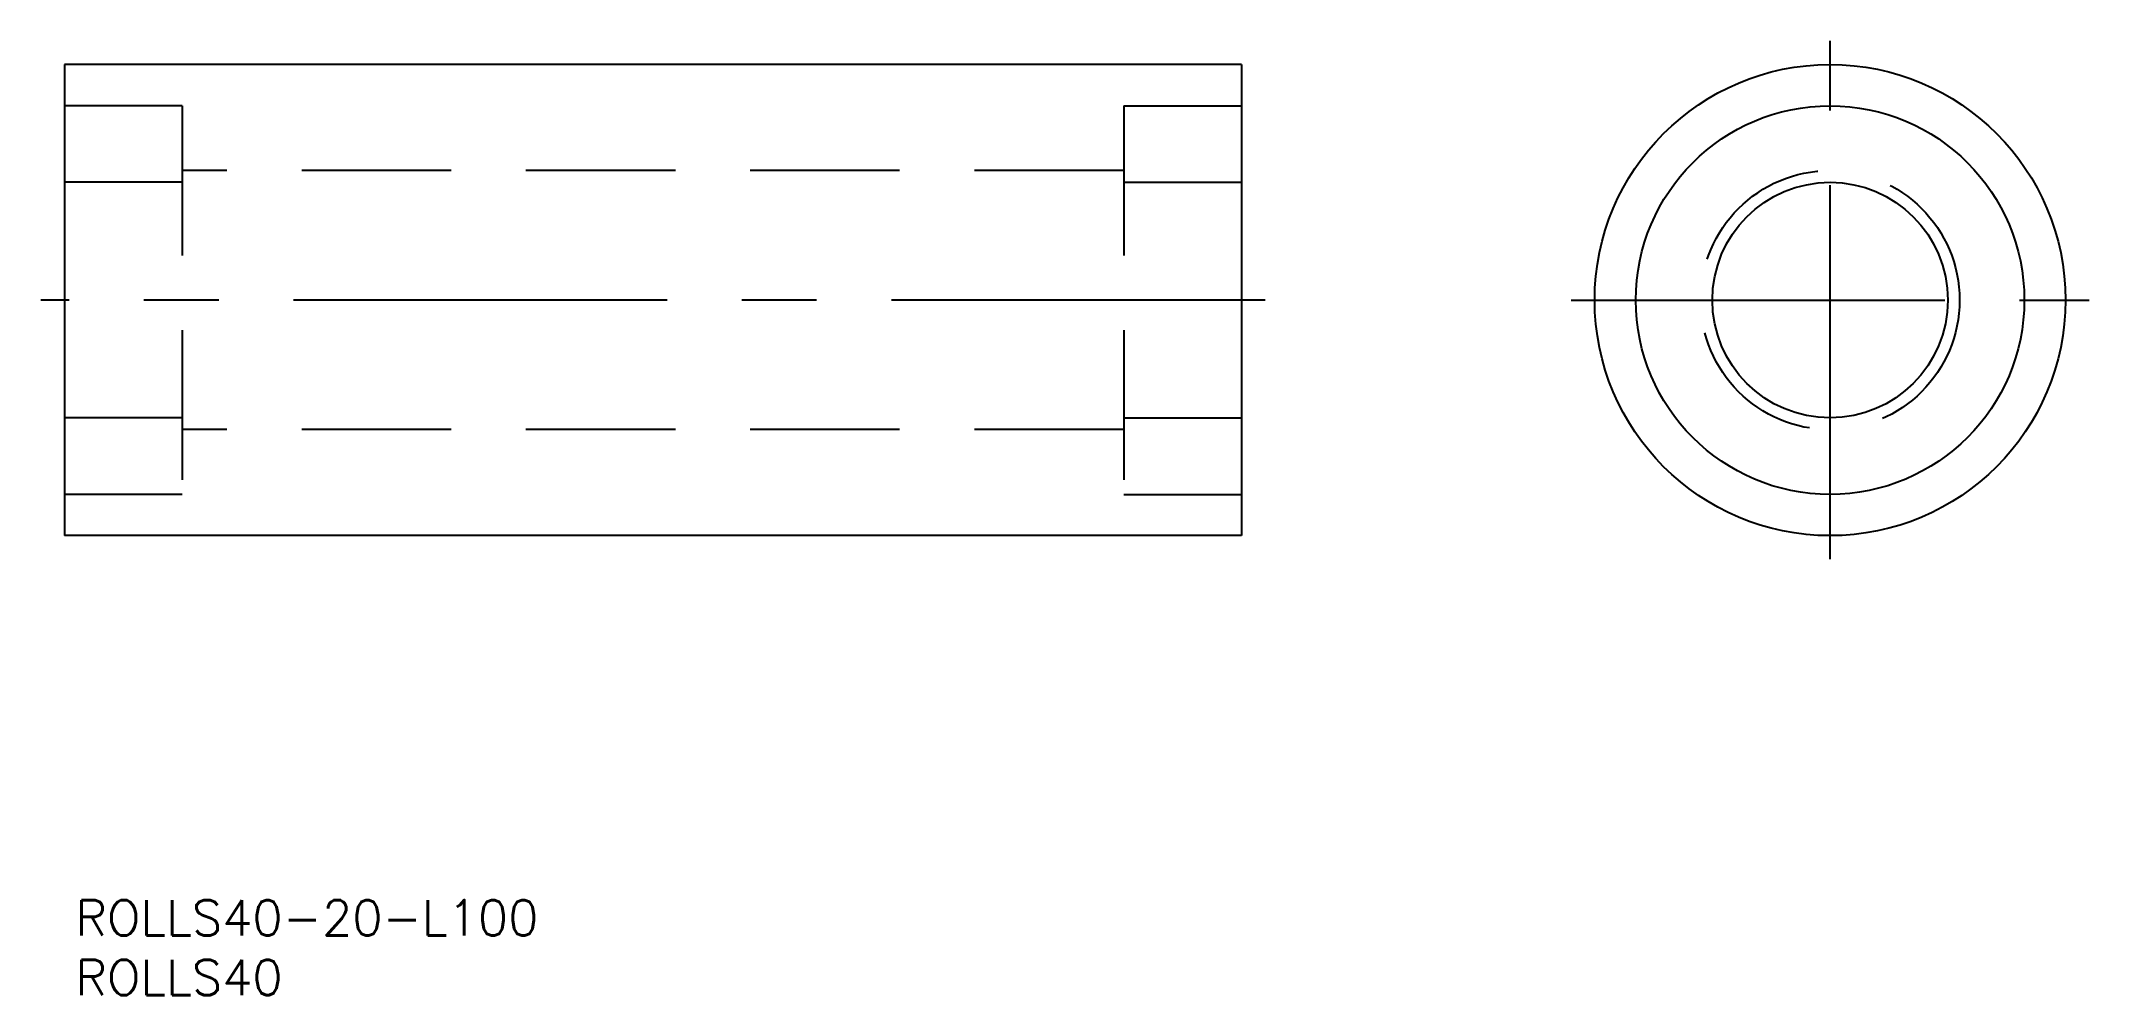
# Model space of a CAD drawing. Extents: x -2 to 172, y -59 to 22.
import ezdxf

# ---------------------------------------------------------------- set-up
doc = ezdxf.new("R2010")
doc.units = 0
doc.linetypes.add('CENTER', pattern=[50.8, 31.75, -6.35, 6.35, -6.35])
doc.linetypes.add('DASHED', pattern=[19.05, 12.7, -6.35])
doc.layers.get('0').update_dxf_attribs({"linetype": 'CONTINUOUS'})
doc.layers.add('CENTER', color=1, linetype='CENTER')
doc.styles.get("Standard").update_dxf_attribs({"font": 'txt.shx', "height": 3, "bigfont": 'bigfont.shx'})

# ---------------------------------------------------------------- blocks, each defined once
blk = doc.blocks.new('*U8')
at = {"color": 7, "linetype": 'CONTINUOUS'}
blk.add_text('ROLLS40-20-L100', height=3, dxfattribs=at).set_placement((0.92, -53.94))
blk = doc.blocks.new('*U9')
at = {"color": 7, "linetype": 'CONTINUOUS'}
blk.add_text('ROLLS40', height=3, dxfattribs=at).set_placement((0.92, -59))

msp = doc.modelspace()

# ---------------------------------------------------------------- linework, layer by layer
at = {"color": 7, "linetype": 'CONTINUOUS'}
for p, q in [((0, 20), (0, -20)), ((100, 20), (0, 20)), ((100, 20), (100, -20)), ((100, -20), (0, -20))]:
    msp.add_line(p, q, dxfattribs=at)
at = {"color": 3, "linetype": 'DASHED'}
for p, q in [((10, 16.5), (0, 16.5)), ((10, 16.5), (10, -16.5)), ((90, 16.5), (100, 16.5)), ((90, 16.5), (90, -16.5)), ((90, 11), (10, 11)), ((10, 10), (0, 10)), ((90, 10), (100, 10)), ((10, -10), (0, -10)), ((90, -10), (100, -10)), ((90, -11), (10, -11)), ((10, -16.5), (0, -16.5)), ((90, -16.5), (100, -16.5))]:
    msp.add_line(p, q, dxfattribs=at)
at = {"color": 7, "linetype": 'CONTINUOUS'}
for radius in [20, 16.5, 10]:
    msp.add_circle((150, 0), radius, dxfattribs=at)
at = {"color": 3, "linetype": 'DASHED'}
msp.add_circle((150, 0), 11, dxfattribs=at)
at = {"layer": 'CENTER', "color": 1, "linetype": 'CENTER'}
for p, q in [((150, -22), (150, 22)), ((102, 0), (-2, 0)), ((128, 0), (172, 0))]:
    msp.add_line(p, q, dxfattribs=at)

# ---------------------------------------------------------------- block references
at = {"color": 7, "linetype": 'CONTINUOUS'}
for name in ['*U8', '*U9']:
    msp.add_blockref(name, (0, 0), dxfattribs=at)

doc.saveas('drawing.dxf')
